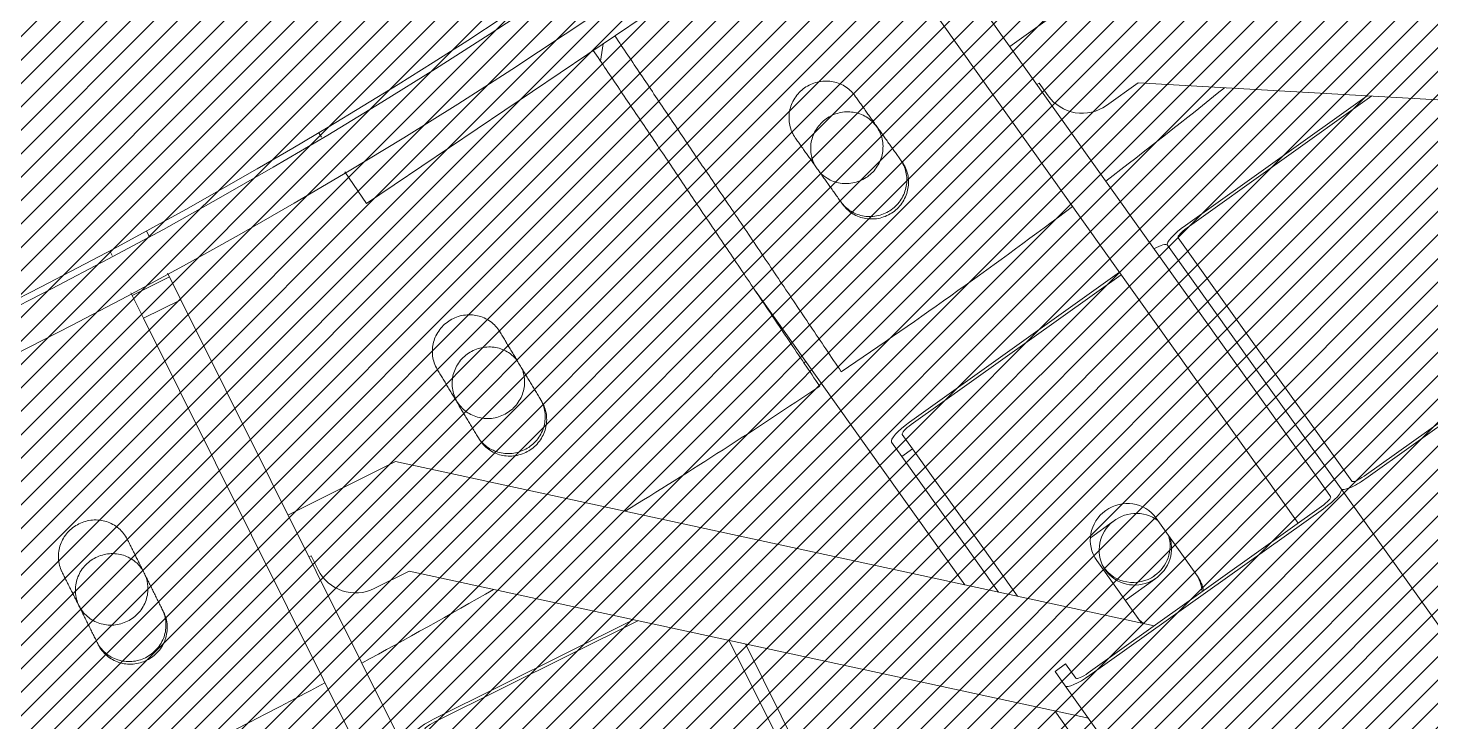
# Model space of a CAD drawing. Header units: millimetres. Extents: x -272986 to 200319, y -34579 to 49604.
# Drawn here: x 8250.3 to 8519.4, y 37484 to 37617.1 of the extents above; entities that cross this region are included whole.
import ezdxf

# ---------------------------------------------------------------- set-up
doc = ezdxf.new("R2010")
doc.units = ezdxf.units.MM
doc.linetypes.add('HIDDEN2', pattern=[4.762499999999999, 3.175, -1.5875])
doc.layers.get('Defpoints').update_dxf_attribs({"color": 9})
for name, color, linetype in [('X 0001 M', 7, 'Continuous'), ('X 1001 M', 8, 'HIDDEN2'), ('X 3001 D', 5, 'Continuous')]:
    doc.layers.add(name, color=color, linetype=linetype)
doc.layers.add('X 5999 H', color=7, linetype='Continuous', true_color=0xffffff)
doc.styles.add('BIT STD. 2.5', font='isocpeur.ttf', dxfattribs={"height": 2.5})
doc.dimstyles.new('BIT STD. 2.5', dxfattribs={"dimtxt": 2.5, "dimasz": 2.5, "dimexe": 1, "dimexo": 0.75, "dimgap": 1, "dimtad": 1, "dimdec": 0, "dimdsep": 46, "dimtxsty": 'BIT STD. 2.5', "dimcen": 0, "dimadec": 0, "dimazin": 0, "dimtfac": 1, "dimtdec": 0, "dimtmove": 0, "dimatfit": 3, "dimfxl": 1, "dimtfill": 1, "dimlwd": -1, "dimlwe": -1, "dimarcsym": 0})

# ---------------------------------------------------------------- blocks, each defined once
blk = doc.blocks.new('A$C89218876')
at = {"layer": 'X 1001 M', "linetype": 'Continuous', "lineweight": 0}
for p, q in [((966.1724951893993, 637.9874707369568), (3059.144644072094, 1920.562453127166)), ((966.1724951893484, 637.987470737045), (3059.144644072043, 1920.56245312726)), ((1000.134901895934, 582.5658600539386), (3090.066851401451, 1863.277805869707)), ((1004.838062691764, 580.2426161228154), (2293.587523656064, 1370.010994461954)), ((885.7961308644408, 604.565960135546), (902.5244811423254, 736.8337284321856)), ((935.3020870662767, 689.4397221058421), (964.0395081256574, 642.5445130663652)), ((935.781592826148, 689.7335636134071), (964.519013885525, 642.8383545739302)), ((891.4282108871121, 649.0977067270819), (914.170909099339, 611.9849962795965)), ((891.3153727732824, 648.2055180027141), (913.6914033394714, 611.6911547720315)), ((915.9566612709932, 610.1472373762858), (964.8662487775837, 640.1190711479098)), ((917.2629076828161, 608.0156369653291), (966.1724951893993, 637.9874707369613)), ((917.2629076827907, 608.0156369653992), (966.1724951893739, 637.9874707370313)), ((964.6016126400937, 634.0927634311433), (967.4787416011823, 635.8558703260801)), ((964.6016126398245, 634.0927634316163), (837.7726249412444, 556.3718598119226)), ((998.0019148322208, 587.1229023832743), (969.2644937728401, 634.0181114227548)), ((998.4814205920884, 587.4167438908403), (969.7439995327113, 634.3119529303199)), ((972.1382358785195, 629.3285905192647), (841.952613458936, 549.5507384970665)), ((969.3055740223099, 602.2010134689431), (980.9365927528343, 609.3285109138783)), ((885.7961308644735, 604.565960135566), (889.7148767369908, 598.1711480738509)), ((877.1033112514378, 580.4737353805917), (865.0727269990239, 600.1058645867756)), ((989.8683465712093, 600.3956794724077), (948.2994861342413, 457.3903763084977)), ((980.3591196155758, 600.987674406681), (980.1443462851676, 601.335048839464)), ((980.7776984464217, 601.3770957292086), (980.7881141790131, 601.3602493209742)), ((980.9372128784998, 601.1190970509774), (984.6184029731812, 595.1651393660954)), ((921.7901310921516, 598.4752322252075), (947.6538100460348, 556.2695440889543)), ((948.1333158059024, 556.5633855965184), (922.2696368520228, 598.7690737327698)), ((988.2515726588572, 597.3915486129204), (976.6205539283364, 590.2640511679851)), ((972.1752165923572, 589.3472009934126), (969.3043821734063, 593.9904892265972)), ((887.0737439412515, 587.1700382409622), (884.5158335927335, 585.6025487629645)), ((884.5158335927335, 585.6025487629645), (884.777082875713, 585.1762286798926)), ((969.4654631707599, 458.5537060824586), (1006.679097273161, 586.576148138854)), ((998.8286554841434, 584.6974604648253), (995.9516209249341, 582.934411419435)), ((995.9516209249305, 582.934411419435), (997.2578673367207, 580.8028110085502)), ((997.2578673367207, 580.8028110085502), (1000.134901895934, 582.5658600539405)), ((952.7961025367731, 556.488675738588), (982.3741506530932, 574.61412693591)), ((954.1023489485488, 554.3570753277168), (981.3371317214187, 571.0465716757503)), ((920.6532523577916, 528.6526809553529), (979.4959462691731, 564.7125206333644)), ((952.7961025367731, 556.488675738588), (949.9190679775602, 554.7256266931977)), ((951.2253143893504, 552.5940262823128), (954.1023489485633, 554.3570753277031)), ((954.1023489485633, 554.3570753277031), (952.7961025367731, 556.488675738588)), ((898.5618186861611, 455.2763781751905), (843.5628046175952, 550.5374649081409)), ((987.8869390075051, 521.9273157766052), (1026.088698978077, 537.7510028629363)), ((986.9926923870589, 518.8509261975792), (1027.045407558988, 535.441304031659)), ((871.1899897724215, 502.6857765498703), (874.4748517291773, 501.9915689216764)), ((981.7434849425845, 500.7925889211451), (998.1319245633349, 461.2273957225975)), ((981.9945028978036, 501.6561415518404), (998.6514937506472, 461.442608326573)), ((1051.919728373257, 475.3890920492636), (914.4939879936937, 418.4654865657953)), ((1058.618282432672, 469.5045863865994), (917.5554554525734, 411.0744503056881)), ((969.4654631707926, 458.5537060824731), (972.3355937749257, 451.6245978546235)), ((892.2145482990636, 451.6117799085791), (898.5618186861611, 455.2763781751905)), ((957.110812300929, 436.1179531788425), (948.2994861342413, 457.3903763084977)), ((884.4083965277096, 447.1048960820513), (885.2757574329844, 447.6056671341962)), ((968.0060249750532, 441.1720941350754), (965.2343973695897, 440.0240483906414)), ((965.2343973695897, 440.0240483906414), (965.4257390862476, 439.5621086234055)), ((914.4939879937156, 418.4654865657453), (909.9929851939705, 416.601110161841)), ((917.5554554525734, 411.0744503056872), (914.4939879936937, 418.4654865657953)), ((909.9929851939742, 416.6011101618419), (909.2334883466101, 416.2865162670901)), ((909.9929851939705, 416.601110161841), (913.0544526528502, 409.2100739017328)), ((901.6780694013542, 413.1569592706032), (900.9129317119405, 412.8400288625712)), ((901.8374430643707, 413.2229740033113), (901.6780694013505, 413.1569592706051)), ((912.5364038029365, 408.9954910421297), (913.0544526528502, 409.2100739017337)), ((913.0544526528502, 409.2100739017337), (917.5554554525952, 411.0744503056371)), ((904.2180423429054, 405.5499129087198), (904.7395368602301, 405.765923010495)), ((904.7395368602301, 405.7659230104978), (905.1423078167973, 405.9327562032354))]:
    blk.add_line(p, q, dxfattribs=at)
for centre, radius, start, end in [((2.315573510713875e-08, -1.025541678245645e-07), 999.9999999999999, 317.0072197302602, 46.99278026969614), ((2.315573510713875e-08, -1.025541678245645e-07), 992.0000000000001, 317.0072197302602, 46.99278026969614), ((-2.53846483246889e-05, -0.02938230935842512), 1083.526758954883, 33.43970881439694, 34.97194804662248), ((882.8937554226759, 593.9911595552762), 8.000000000000007, 301.5000000070133, 31.50000000716524), ((-2.538426997489296e-05, -0.02938230911058781), 1083.52675895443, 30.13219754354687, 33.01648360265883), ((-0.02545841807295801, -0.01466920229222524), 1083.526758954677, 27.52214138408362, 29.86780245657188), ((-0.4656531902364804, -0.3670902275866865), 1078.654915481945, 29.87172614416293, 29.89420890336682), ((2.315573510713875e-08, -1.025528035825118e-07), 990.9999999999985, 0.1445404648855292, 29.21947944371206), ((-0.02545841682513128, -0.01466920170423691), 1083.526758953298, 24.43858559194465, 25.97005690199421), ((964.9445575152167, 448.5631303947862), 8.000000000000005, 292.5000000070702, 22.50000000710427), ((-0.0254584180402162, -0.01466920226812363), 1083.526758954638, 18.52241414989248, 24.01536063047837), ((2.315209712833166e-08, -1.025546225719154e-07), 941.0000000000041, 0.1522206347478676, 26.10582312735325)]:
    blk.add_arc(centre, radius, start, end, dxfattribs=at)
for centre, major_axis, ratio, start_param, end_param in [((963.5600023657898, 642.2506715588001), (1.306246411789697, -2.131600410885087), 0.2249510543438652, 1.781086495884138e-12, 1.570796326796859), ((968.7849880129761, 633.724269915188), (-2.612492823579915, 4.263200821770852), 0.2249510543438652, -1.570796326794899, -4.818367926873179e-14), ((914.6504148592103, 612.278837787168), (1.306246411790051, -2.13160041088547), 0.2249510543438652, -1.570796326794803, -6.59472476627343e-14), ((984.1145769459763, 603.0661882558393), (-3.657489953008485, 5.968481150473639), 0.9743700647852351, -0.5406577337508187, 1.291189377639057e-13), ((919.8754005063929, 603.7524361435603), (-2.612492823579982, 4.263200821770877), 0.2249510543438653, -7.647216193618078e-13, 1.047197550999402), ((974.4675339815731, 597.5500444476479), (-3.177933498176931, 6.237045669318761), 0.974370064785237, -1.492733359165213, -0.234669895593417), ((974.4675339815731, 597.5500444476479), (3.177933498176775, -6.237045669318415), 0.974370064785237, 0.04123814987051696, 1.645826798821963), ((984.1145769459654, 603.0661882558475), (3.657489953023239, -5.968481150492645), 0.9743700647852351, -1.154631945610163e-14, 0.2887026428630326), ((997.5224090723532, 586.8290608757111), (2.612492823579847, -4.263200821770694), 0.2249510543438652, -4.618527782440651e-13, 1.570796326794412), ((948.61282156577, 556.8572271040834), (2.612492823579971, -4.26320082177075), 0.2249510543438652, -1.57079632679481, -4.374278717023117e-14), ((999.1710629379668, 461.6578209305549), (0.956708580912867, -2.30969883127848), 0.2249510543438652, -1.570796326794794, -5.617728504603292e-14)]:
    blk.add_ellipse(centre, major_axis=major_axis, ratio=ratio, start_param=start_param, end_param=end_param, dxfattribs=at)
at = {"layer": 'X 1001 M', "linetype": 'Continuous', "lineweight": 0, "extrusion": (0, 0, -1)}
for centre, major_axis, ratio, start_param, end_param in [((963.5600023657898, 642.2506715588001), (2.612492823579761, -4.263200821770483), 0.2249510543438652, -1.570796326794934, 3.086420008457935e-14), ((914.6504148592103, 612.278837787168), (2.612492823579944, -4.263200821770903), 0.2249510543438652, -2.371436380599334e-13, 1.570796326794603), ((984.5940827058475, 603.3600297633989), (-3.65748995301135, 5.968481150478329), 0.9743700647852352, -3.552713678800501e-15, 0.4469832098260169), ((974.9686161241807, 597.805358551594), (-3.177933498176833, 6.237045669318546), 0.974370064785237, 0.2133747521242304, 5.916740954884287), ((972.9630639753232, 596.2325323184637), (3.657489953011588, -5.968481150478717), 0.9743700647852351, 2.734623481775028e-15, 3.141592653589796), ((984.5940827058221, 603.3600297634343), (3.657489953034139, -5.968481150515442), 0.9743700647852352, -0.1733369454531344, -3.767541834065469e-13), ((997.5224090723532, 586.8290608757111), (1.306246411789942, -2.131600410885402), 0.2249510543438651, -1.570796326794894, -4.285460875053104e-14), ((948.61282156577, 556.8572271040825), (1.306246411789767, -2.131600410885042), 0.2249510543438652, 1.355062924822514e-12, 1.570796326796411)]:
    blk.add_ellipse(centre, major_axis=major_axis, ratio=ratio, start_param=start_param, end_param=end_param, dxfattribs=at)
at = {"layer": 'X 1001 M', "linetype": 'Continuous', "lineweight": 0, "extrusion": (0, 0, -0.9999999999999998)}
blk.add_ellipse((968.7849880129761, 633.7242699151889), major_axis=(-1.306246411789659, 2.131600410884841), ratio=0.2249510543438652, start_param=1.765293221702236e-12, end_param=1.570796326796935, dxfattribs=at)
at = {"layer": 'X 1001 M', "linetype": 'Continuous', "lineweight": 0, "extrusion": (0, 0, -0.9999999999999999)}
blk.add_ellipse((999.1710629379668, 461.6578209305549), major_axis=(1.913417161825584, -4.6193976625569), ratio=0.2249510543438651, start_param=-2.167155344068306e-13, end_param=1.570796326794623, dxfattribs=at)
at = {"layer": 'X 1001 M', "linetype": 'Continuous', "lineweight": 0}
for points, weights in [([(884.4760604322437, 550.1880540468051), (891.0729986883125, 554.2306630094376), (897.7686682315834, 558.3337745826789)], [1.002231051242104, 1.001883408657068, 1.001480631275319]), ([(905.08364813761, 546.3968122817237), (898.3879785819227, 542.2937007008727), (891.7910403382702, 538.2510917458499)], [1.001480635237152, 1.00188341370088, 1.00223105722054]), ([(869.8245352028134, 505.0508132398541), (902.215854882943, 523.7519503765939), (937.1091758427683, 543.8976186256818)], [1.029179686267385, 1.015187057845243, 1]), ([(939.5837428093291, 539.5822047134393), (904.6972548864796, 519.4404815201019), (872.3118059823682, 500.7427338774864)], [1, 1.01518403865907, 1.029174122752826]), ([(924.8936453153729, 479.1114365369117), (931.7874268399391, 482.623993666934), (938.7843823083458, 486.1891205470661)], [1.002231058635781, 1.001883414894869, 1.001480636175008]), ([(945.140249304699, 473.7150292084293), (938.1432938433682, 470.1499023319006), (931.249512311726, 466.6373451982749)], [1.001480634014674, 1.001883412144549, 1.002231055375827]), ([(959.6342293906055, 405.0661341528453), (966.7823517525612, 408.0269833806692), (974.0374545645136, 411.0321453617912)], [1.002231054622455, 1.001883411508954, 1.001480633515426]), ([(979.3950226176239, 398.0978319066339), (972.1399198108084, 395.0926699276383), (964.9917974437158, 392.1318206976871)], [1.001480632005482, 1.001883409586644, 1.002231052343937])]:
    blk.add_rational_spline(points, weights, degree=2, dxfattribs=at)
for points, knots in [([(904.6041418456007, 546.1029704480638), (905.3266093552738, 546.5456991073956), (906.0055796429442, 547.1629909906246), (907.0677010633844, 548.6381328294451), (907.4453362842105, 549.5002603048529), (907.8358904510642, 551.1989591815768), (907.8747260740747, 552.1482557871363), (907.5689722766147, 553.9903635962287), (907.2243801581935, 554.8831731592886), (906.3019431399443, 556.3884535637876), (905.6628855424497, 557.1008144491911), (904.1603647855954, 558.2095425223456), (903.2969043127523, 558.6059113692313), (901.6060446495758, 559.0291182104661), (900.6664406416821, 559.0840404483456), (898.869886604738, 558.807383713844), (898.0116294492473, 558.4826614083518), (897.2891619395741, 558.039932749019)], [0.004513372352736023, 0.004513372352736023, 0.004513372352736023, 0.004513372352736023, 0.2648151823928659, 0.2648151823928659, 0.5296303647857319, 0.5296303647857319, 0.794445547220791, 0.794445547220791, 1.05926072965585, 1.05926072965585, 1.324075912090899, 1.324075912090899, 1.588891094525947, 1.588891094525947, 1.853706276918826, 1.853706276918826, 2.11400808695896, 2.11400808695896, 2.11400808695896, 2.11400808695896]), ([(897.7686682315834, 558.3337745826789), (898.4911398782533, 558.776505777168), (899.3494036153461, 559.1012295756768), (901.1459627179756, 559.3778822213385), (902.0855645045776, 559.3229580187849), (903.7764195287091, 558.8997491394416), (904.6398775419548, 558.5033800175047), (906.1423940957648, 557.3946529547061), (906.7814499512315, 556.6822933555927), (907.7038848666416, 555.1770163826136), (908.0484766298359, 554.2842089556775), (908.3542314352053, 552.442105350216), (908.3153971738975, 551.4928108113013), (907.9248469290978, 549.794115142718), (907.5472144672531, 548.9319887545494), (906.4850943902202, 547.4568405458735), (905.8061197842799, 546.8395434762128), (905.08364813761, 546.3968122817237)], [2.104891210806398, 2.104891210806398, 2.104891210806398, 2.104891210806398, 2.365194815385755, 2.365194815385755, 2.63000939409149, 2.63000939409149, 2.894823972839336, 2.894823972839336, 3.159638551587181, 3.159638551587181, 3.424453130335025, 3.424453130335025, 3.689267709082868, 3.689267709082868, 3.954082287788596, 3.954082287788596, 4.214385892367971, 4.214385892367971, 4.214385892367971, 4.214385892367971]), ([(890.6190226426224, 553.8999216722091), (891.3493803531237, 554.3542142854708), (892.2217807671041, 554.6882138583337), (894.0338167188274, 554.9673183260006), (894.9734495059492, 554.9124215437928), (896.6643692737489, 554.4892411101278), (897.5278616138057, 554.0928758273808), (899.0304368265715, 552.9841346644266), (899.6695169943705, 552.2717571136386), (900.5919812575848, 550.7664322493961), (900.9365779782711, 549.8735950101095), (901.2423187163731, 548.0314327377787), (901.2034654502895, 547.0821093563968), (900.8128604672129, 545.3833689148246), (900.4351894997344, 544.5212273535549), (899.5300321517425, 543.2641781399902), (899.0853681735862, 542.8072953680344), (898.6042304416551, 542.4262200109538)], [0, 0, 0, 0, 0.2648230039336573, 0.2648230039336573, 0.5296460078673146, 0.5296460078673146, 0.7944690118435157, 0.7944690118435157, 1.059292015819717, 1.059292015819717, 1.324115019798951, 1.324115019798951, 1.588938023778186, 1.588938023778186, 1.853761027713835, 1.853761027713835, 2.036430882557485, 2.036430882557485, 2.036430882557485, 2.036430882557485]), ([(897.292577078435, 541.6224377962058), (896.7160864183934, 541.3581374515466), (896.083603678675, 541.1653077078731), (894.534900939736, 540.942631745103), (893.6037037896094, 541.0048983506117), (891.9303504056516, 541.4356914866316), (891.0761627638931, 541.8330593296027), (889.5894813141495, 542.937927381075), (888.9569847646744, 543.6454259227289), (888.0424760262431, 545.1377685504326), (887.6992376343587, 546.0225247190169), (887.3897322464618, 547.8487671889284), (887.4234679802321, 548.7902551762095), (887.799315024502, 550.4767999496739), (888.166589732311, 551.3347711330848), (889.2144127125212, 552.8211438204567), (889.8949636881662, 553.4495469724593), (890.6190226426224, 553.8999216722091)], [2.191907415696558, 2.191907415696558, 2.191907415696558, 2.191907415696558, 2.381123147192268, 2.381123147192268, 2.643662262735051, 2.643662262735051, 2.906201377728623, 2.906201377728623, 3.168740492722195, 3.168740492722195, 3.431279607711199, 3.431279607711199, 3.693818722700203, 3.693818722700203, 3.956357838242517, 3.956357838242517, 4.218896953784831, 4.218896953784831, 4.218896953784831, 4.218896953784831]), ([(891.7910403382702, 538.2510917458499), (891.7783325492564, 538.2433044027271), (891.7656128317212, 538.235568552193), (891.7528819455474, 538.2278842576566), (891.0228810135886, 537.7872596148914), (890.1540195512098, 537.4662214015057), (888.3539953179061, 537.2074787859233), (887.4228298313537, 537.2697727109512), (885.7495421924141, 537.7005939427659), (884.8953893416292, 538.0979653907339), (883.408767295783, 539.2028187675664), (882.7762953385718, 539.9102990171245), (881.8618163484971, 541.4025930999201), (881.518583090332, 542.2873190522137), (881.2090638088193, 544.1135019307526), (881.2427805357329, 545.0549605556994), (881.6185726988406, 546.7414595051691), (881.9858086898021, 547.59941487894), (883.0335439495902, 549.0857815251597), (883.7140459417424, 549.7141944578266), (884.4506853190142, 550.1724453550228), (884.4633526432299, 550.1802667036823), (884.4760604322437, 550.1880540468051)], [4.214318628514554, 4.214318628514554, 4.214318628514554, 4.214318628514554, 4.218897043042369, 4.218897043042369, 4.218897043042369, 4.481427618375529, 4.481427618375529, 4.743958193708688, 4.743958193708688, 5.006488768478089, 5.006488768478089, 5.269019343247491, 5.269019343247491, 5.531549918016896, 5.531549918016896, 5.794080492786303, 5.794080492786303, 6.05661106811946, 6.05661106811946, 6.319141643452616, 6.319141643452616, 6.323720057980483, 6.323720057980483, 6.323720057980483, 6.323720057980483]), ([(944.6391666060081, 473.4597148211437), (945.3941430797204, 473.8443945482709), (946.1194524915481, 474.4065121318376), (947.2940380408618, 475.7937735144719), (947.7381508804538, 476.6236144206518), (948.2607794769319, 478.286434248887), (948.3739763359299, 479.22975748196), (948.2136951883222, 481.0901758539135), (947.9402143633743, 482.0072695690565), (947.1387238499592, 483.5802832707482), (946.5575274446637, 484.3405880664982), (945.1466282598885, 485.5637847209186), (944.3169282888193, 486.0266780228262), (942.6644854077567, 486.5812435787834), (941.7320870345648, 486.7097169905351), (939.9193649369299, 486.574869101581), (939.0382760833672, 486.3184858869076), (938.2832996096549, 485.9338061597814)], [0.004513372352706616, 0.004513372352706616, 0.004513372352706616, 0.004513372352706616, 0.2648151823928707, 0.2648151823928707, 0.5296303647857413, 0.5296303647857413, 0.7944455472207959, 0.7944455472207959, 1.05926072965585, 1.05926072965585, 1.324075912090904, 1.324075912090904, 1.588891094525958, 1.588891094525958, 1.853706276918833, 1.853706276918833, 2.114008086958972, 2.114008086958972, 2.114008086958972, 2.114008086958972]), ([(938.7843823083458, 486.1891205470661), (939.5393631052139, 486.5738024769494), (940.4204586372252, 486.8301866636498), (942.2331854641234, 486.9650300789185), (943.1655814687292, 486.8365548828301), (944.8180195651366, 486.2819876590224), (945.6477170626131, 485.8190942758888), (947.0586121365704, 484.5958989584765), (947.6398069061288, 483.8355955817301), (948.4412955924199, 482.2625854659668), (948.7147762308341, 481.3454939082326), (948.8750587130562, 479.4850796478727), (948.7618633737147, 478.5417583682352), (948.239238938906, 476.8789414305306), (947.7951289350931, 476.0491013917713), (946.6205442252758, 474.6618335535154), (945.895230101567, 474.0997111383126), (945.140249304699, 473.7150292084284)], [2.104891210806402, 2.104891210806402, 2.104891210806402, 2.104891210806402, 2.365194815385755, 2.365194815385755, 2.630009394091483, 2.630009394091483, 2.89482397283933, 2.89482397283933, 3.159638551587177, 3.159638551587177, 3.424453130335023, 3.424453130335023, 3.689267709082869, 3.689267709082869, 3.95408228778859, 3.95408228778859, 4.214385892367943, 4.214385892367943, 4.214385892367943, 4.214385892367943]), ([(932.2051326465189, 482.8368254057873), (932.7268615759021, 483.0099870965546), (933.2812836323064, 483.1258366527532), (934.7567630169142, 483.2356480396743), (935.6891920778507, 483.1071977471315), (937.3416969501668, 482.5526538015833), (938.1714289698502, 482.0897615525541), (939.5823814156538, 480.8665475761259), (940.1635990141294, 480.1062243955189), (940.9651132002509, 478.5331642335236), (941.2385964418245, 477.6160425663807), (941.3988602971949, 475.7555709237054), (941.2856437487062, 474.8122223816122), (940.762961231514, 473.149365103654), (940.3188116503006, 472.3195129596829), (939.1340497871424, 470.9203300117219), (938.3934403722815, 470.3510006767888), (936.8621540658824, 469.5835939851308), (935.9707653910846, 469.3316686343983), (934.1559383353924, 469.2148802721472), (933.2324971368726, 469.3500158168349), (931.5981017828417, 469.910770754725), (930.7777244381432, 470.373932435205), (929.3823128793701, 471.5920382293875), (928.8072758014787, 472.346980896476), (928.0126740413725, 473.9064746585559), (927.7399109078287, 474.8154335929917), (927.5746449545186, 476.6603298797031), (927.682144988401, 477.5962686985599), (928.1891581994969, 479.2481257981167), (928.6226163651627, 480.0746361012448), (929.5771969487541, 481.2251675889052), (930.0122210102709, 481.6233363565821), (930.4759217558858, 481.9557484494667)], [0.1022210192508555, 0.1022210192508555, 0.1022210192508555, 0.1022210192508555, 0.2648230039336609, 0.2648230039336609, 0.5296460078673217, 0.5296460078673217, 0.7944690118435177, 0.7944690118435177, 1.059292015819714, 1.059292015819714, 1.324115019798947, 1.324115019798947, 1.58893802377818, 1.58893802377818, 1.853761027713827, 1.853761027713827, 2.118584031649474, 2.118584031649474, 2.381123147192254, 2.381123147192254, 2.643662262735034, 2.643662262735034, 2.906201377728608, 2.906201377728608, 3.168740492722182, 3.168740492722182, 3.431279607711183, 3.431279607711183, 3.693818722700184, 3.693818722700184, 3.956357838242497, 3.956357838242497, 4.125461983172472, 4.125461983172472, 4.125461983172472, 4.125461983172472]), ([(931.249512311726, 466.6373451982749), (931.2362327086848, 466.630578902566), (931.2229452539577, 466.6238648766143), (931.2096507100541, 466.6172031240098), (930.4473291163158, 466.2352119929697), (929.5559576959386, 465.983333517906), (927.7411816249733, 465.8666167930901), (926.817774135885, 466.0017770887857), (925.183446528572, 466.5625548775656), (924.363104150445, 467.0257174222611), (922.9677506610897, 468.2438039262656), (922.3927366644712, 468.9987264281604), (921.5981607522262, 470.5581694609496), (921.325400365833, 471.4670978694553), (921.1601158862541, 473.3119358385752), (921.2675946681302, 474.2478468768727), (921.7745495719319, 475.8996625996228), (922.2079678996924, 476.726160179534), (923.369092324323, 478.1257404923876), (924.0968012663798, 478.6988246667602), (924.8671237813069, 479.0978668699549), (924.8803657123317, 479.1046702412036), (924.8936453153729, 479.1114365369117)], [4.21431862851453, 4.21431862851453, 4.21431862851453, 4.21431862851453, 4.21889704304238, 4.21889704304238, 4.21889704304238, 4.481427618375532, 4.481427618375532, 4.743958193708686, 4.743958193708686, 5.006488768478087, 5.006488768478087, 5.269019343247489, 5.269019343247489, 5.531549918016906, 5.531549918016906, 5.794080492786323, 5.794080492786323, 6.05661106811948, 6.05661106811948, 6.319141643452637, 6.319141643452637, 6.323720057980481, 6.323720057980481, 6.323720057980481, 6.323720057980481]), ([(978.8754528537138, 397.8826190638224), (979.6582836104535, 398.2068781803077), (980.425460372724, 398.7103558223857), (981.7052683404036, 400.001183821098), (982.2131206954255, 400.7936219129147), (982.864601542442, 402.4103108554759), (983.0514617411427, 403.3418448146435), (983.0376414299644, 405.2091036515435), (982.8369579987157, 406.1448273310511), (982.1613554456708, 407.7758761773844), (981.641603501681, 408.5794373515887), (980.3310245516332, 409.9095611731441), (979.540200458563, 410.4361250389406), (977.9363622194724, 411.1186302285564), (977.0169180270022, 411.3198627328743), (975.1992039032011, 411.327655071545), (974.3007155573432, 411.141191635465), (973.5178848005999, 410.8169325189806)], [0.004513372352702554, 0.004513372352702554, 0.004513372352702554, 0.004513372352702554, 0.2648151823928678, 0.2648151823928678, 0.5296303647857357, 0.5296303647857357, 0.7944455472208009, 0.7944455472208009, 1.059260729655866, 1.059260729655866, 1.324075912090928, 1.324075912090928, 1.588891094525989, 1.588891094525989, 1.853706276918852, 1.853706276918852, 2.114008086958975, 2.114008086958975, 2.114008086958975, 2.114008086958975]), ([(974.0374545645136, 411.0321453617912), (974.820289803909, 411.3564063350518), (975.7187848838948, 411.5428702161776), (977.5365033713788, 411.5350730465584), (978.4559450625638, 411.3338389492415), (980.0597784008933, 410.6513324723178), (980.8506000216221, 410.1247687196214), (982.1611749784279, 408.7946465534828), (982.6809254030559, 407.9910869222463), (983.3565264159588, 406.360041794142), (983.5572098305129, 405.4243202800276), (983.5710317947887, 403.5570654373346), (983.3841732643195, 402.6255333063496), (982.732696792933, 401.0088469188872), (982.2248473330073, 400.2164094693248), (980.9450396957291, 398.9255749690251), (980.1778578570193, 398.4220928798945), (979.3950226176239, 398.0978319066339)], [2.104891210806386, 2.104891210806386, 2.104891210806386, 2.104891210806386, 2.365194815385768, 2.365194815385768, 2.630009394091489, 2.630009394091489, 2.894823972839337, 2.894823972839337, 3.159638551587185, 3.159638551587185, 3.42445313033503, 3.42445313033503, 3.689267709082875, 3.689267709082875, 3.954082287788599, 3.954082287788599, 4.21438589236796, 4.21438589236796, 4.21438589236796, 4.21438589236796]), ([(966.8692139223422, 408.0629628694501), (967.5065838295886, 408.259182840105), (968.1960727868245, 408.3683817405167), (969.8038389346511, 408.361544572645), (970.7233155341746, 408.1603327085354), (972.3272172689576, 407.4778441989333), (973.1180733944566, 406.9512788682646), (974.4287040822783, 405.6211335992862), (974.9484757116552, 404.8175524341027), (975.6240982191994, 403.1864554133485), (975.8247818665332, 402.2507036784004), (975.8385807592094, 400.3833930917285), (975.6516989459888, 399.4518354463794), (975.0001614062057, 397.83511340011), (974.492271541123, 397.0426669878593), (973.201383274536, 395.7407525984104), (972.4183878465483, 395.2312858607897), (970.8316119497067, 394.5863881667542), (969.9232052935004, 394.4051769671682), (968.1048096346567, 394.4311383141544), (967.1948177098056, 394.6383096424511), (965.6094569765519, 395.3255691415484), (964.8279478280456, 395.8516691137606), (963.532409336527, 397.1755026233718), (963.0183770250223, 397.9732349433084), (962.3485812273248, 399.5902650421353), (962.1479750275394, 400.517822708332), (962.127967428376, 402.3699984127456), (962.3085689889158, 403.2946176891287), (962.9436224617893, 404.9016028664632), (963.4405916715841, 405.6915565784461), (964.5721234922275, 406.8558662699411), (965.1543209390184, 407.2830200061503), (965.761550913332, 407.6041538285795)], [0.06517980447730487, 0.06517980447730487, 0.06517980447730487, 0.06517980447730487, 0.2648230039336567, 0.2648230039336567, 0.5296460078673133, 0.5296460078673133, 0.7944690118435117, 0.7944690118435117, 1.05929201581971, 1.05929201581971, 1.324115019798945, 1.324115019798945, 1.58893802377818, 1.58893802377818, 1.853761027713826, 1.853761027713826, 2.118584031649472, 2.118584031649472, 2.381123147192255, 2.381123147192255, 2.643662262735038, 2.643662262735038, 2.906201377728612, 2.906201377728612, 3.168740492722185, 3.168740492722185, 3.431279607711188, 3.431279607711188, 3.693818722700191, 3.693818722700191, 3.956357838242502, 3.956357838242502, 4.162591662749408, 4.162591662749408, 4.162591662749408, 4.162591662749408]), ([(964.9917974437158, 392.1318206976871), (964.9780278998187, 392.1261171658566), (964.9642546294745, 392.1204663586882), (964.9504783931261, 392.1148682199369), (964.1605361037327, 391.7938657029686), (963.252150326578, 391.6126998807836), (961.433811115905, 391.6387286441554), (960.5238547385125, 391.8459220023483), (958.9385633359962, 392.5331989665488), (958.1570891140764, 393.0592970568664), (956.861606999475, 394.3831067796914), (956.3475961159493, 395.1808171856605), (955.6778221062596, 396.7977946835795), (955.4772162501176, 397.7253217024077), (955.4571856062503, 399.5774407225576), (955.6377638006597, 400.5020339714324), (956.2727558995939, 402.108982474248), (956.7696843960402, 402.8989266278827), (958.0370392673176, 404.2030917293337), (958.8074685916654, 404.717313890907), (959.6067249497792, 405.0546871722231), (959.6204598467048, 405.0604306210148), (959.6342293906055, 405.0661341528453)], [4.214318628514525, 4.214318628514525, 4.214318628514525, 4.214318628514525, 4.218897043042364, 4.218897043042364, 4.218897043042364, 4.481427618375515, 4.481427618375515, 4.743958193708667, 4.743958193708667, 5.006488768478075, 5.006488768478075, 5.269019343247484, 5.269019343247484, 5.531549918016889, 5.531549918016889, 5.794080492786295, 5.794080492786295, 6.056611068119457, 6.056611068119457, 6.319141643452619, 6.319141643452619, 6.32372005798042, 6.32372005798042, 6.32372005798042, 6.32372005798042])]:
    blk.add_open_spline(points, degree=3, knots=knots, dxfattribs=at)
blk = doc.blocks.new('*D199')
at = {"layer": 'Defpoints', "color": 0, "transparency": 16777216}
for p in [(7798.500000000004, 48049.6266134193), (13298.73009767515, 32947.91523915234), (13433.78749288179, 32812.85784394571), (7798.500000000005, 28976.69833391263), (10442.97395414159, 28578.83418067859)]:
    blk.add_point(p, dxfattribs=at)
at = {"layer": 'X 3001 D', "color": 0, "transparency": 16777216}
for p, q in [((13465.60729803519, 32781.03803879231), (15065.76360887852, 31180.88172794907)), ((7798.500000000009, 28931.69833391263), (7798.500000000005, 28170.68257981101))]:
    blk.add_line(p, q, dxfattribs=at)
blk.add_arc((7798.500000000004, 38448.14533682715), 10217.46275701613, 270.8411524771072, 314.1588475228945, dxfattribs=at)
for points in [[(14898.9480455206, 31135.83049339961), (14934.04291065631, 31100.21658542665), (15023.33720200733, 31223.30813482026)], [(7948.679468218535, 28206.78430946359), (7948.312449508589, 28256.78296241811), (7798.500000000002, 28230.68257981101)]]:
    blk.add_solid(points, dxfattribs=at)
at = {"layer": 'X 3001 D', "color": 0, "transparency": 16777216, "insert": (14404.54209814488, 30831.3797954061), "char_height": 150, "attachment_point": 5, "rotation": 40.93519081505226, "style": 'BIT STD. 2.5', "bg_fill": 3, "box_fill_scale": 1.1, "bg_fill_color": 256, "bg_fill_true_color": 13158600, "bg_fill_transparency": 0}
blk.add_mtext('45° - {\\C7;D02}', dxfattribs=at)
blk = doc.blocks.new('*D203')
at = {"layer": 'Defpoints', "color": 0, "transparency": 16777216}
for p in [(7798.500000000007, 48049.6266134193), (11766.61084814452, 31844.09986857364), (11918.03204216807, 31592.09268216723), (9461.806005241986, 29325.73490930372), (7798.500000000006, 29039.70000823381)]:
    blk.add_point(p, dxfattribs=at)
at = {"layer": 'X 3001 D', "color": 0, "transparency": 16777216}
blk.add_line((11941.20875553902, 31553.52015363563), (12605.25120673187, 30448.36792670566), dxfattribs=at)
blk.add_arc((7798.500000000009, 38448.14533683291), 9272.807496943271, 270.9268455791341, 300.0731544208666, dxfattribs=at)
for points in [[(12432.45096789332, 30445.1173415527), (12457.85538375896, 30402.05209274899), (12574.34892223726, 30499.79796474778)], [(7948.697297671352, 29151.55188243098), (7948.292889405437, 29201.55024694378), (7798.500000000006, 29175.33783988963)]]:
    blk.add_solid(points, dxfattribs=at)
at = {"layer": 'X 3001 D', "color": 0, "transparency": 16777216, "insert": (11829.96473800879, 30247.79293383234), "char_height": 150, "attachment_point": 5, "rotation": 26.17969635787532, "style": 'BIT STD. 2.5', "bg_fill": 3, "box_fill_scale": 1.1, "bg_fill_color": 256, "bg_fill_true_color": 13158600, "bg_fill_transparency": 0}
blk.add_mtext('31.0° - {\\C7;MH02}', dxfattribs=at)
blk = doc.blocks.new('*D204')
at = {"layer": 'Defpoints', "color": 0, "transparency": 16777216}
for p in [(7798.499999999998, 48049.62661341931), (9811.723942329958, 30934.69129704357), (9861.158379944543, 30750.19946422237), (8576.700591936573, 29553.27186895832), (7798.499999999999, 29039.70000823382)]:
    blk.add_point(p, dxfattribs=at)
at = {"layer": 'X 3001 D', "color": 0, "transparency": 16777216}
blk.add_line((9872.80523697416, 30706.73280203935), (10124.98568731838, 29765.58254867923), dxfattribs=at)
blk.add_arc((7798.499999999998, 38448.14533683221), 8928.850439489806, 270.9625503363343, 284.0374496636674, dxfattribs=at)
for points in [[(9957.979270538228, 29810.13528366), (9970.514090087065, 29761.73199556014), (10109.45654461223, 29823.53809825658)], [(7948.704701675249, 29495.55573993005), (7948.284714799513, 29545.55397600918), (7798.499999999998, 29519.2948973424)]]:
    blk.add_solid(points, dxfattribs=at)
at = {"layer": 'X 3001 D', "color": 0, "transparency": 16777216, "insert": (9469.94907865134, 29814.66027970536), "char_height": 150, "attachment_point": 5, "rotation": 10.956953795068713, "style": 'BIT STD. 2.5', "bg_fill": 3, "box_fill_scale": 1.1, "bg_fill_color": 256, "bg_fill_true_color": 13158600, "bg_fill_transparency": 0}
blk.add_mtext('15° - {\\C7;M01}', dxfattribs=at)
blk = doc.blocks.new('*D205')
at = {"layer": 'Defpoints', "color": 0, "transparency": 16777216}
for p in [(7798.499999999998, 48049.62661341931), (8611.574651527451, 30712.25677371097), (8631.539588011578, 30522.30309169563), (8100.295776282734, 29805.84504748697), (7798.500000000001, 29039.70000823382)]:
    blk.add_point(p, dxfattribs=at)
at = {"layer": 'X 3001 D', "color": 0, "transparency": 16777216}
blk.add_line((8636.243368858626, 30477.54960640406), (8708.688717958614, 29788.2781520536), dxfattribs=at)
for start, end in [(276.9938602994936, 277.9877205989854), (270, 276.0000000000017), (268.0122794010163, 269.0061397005082)]:
    blk.add_arc((7798.499999999999, 38448.14533683098), 8647.56815421409, start, end, dxfattribs=at)
for points in [[(8854.282447572888, 29840.08251464025), (8848.624948621666, 29889.76141061849), (8702.417010162553, 29847.94946577569)], [(7648.722465585106, 29826.87718612632), (7648.288817658527, 29776.87906666693), (7798.499999999997, 29800.57718261689)]]:
    blk.add_solid(points, dxfattribs=at)
at = {"layer": 'X 3001 D', "color": 0, "transparency": 16777216, "insert": (8244.013394434154, 29947.24336142157), "char_height": 150, "attachment_point": 5, "rotation": 3.000000000000984, "style": 'BIT STD. 2.5', "bg_fill": 3, "box_fill_scale": 1.1, "bg_fill_color": 256, "bg_fill_true_color": 13158600, "bg_fill_transparency": 0}
blk.add_mtext('6° {\\C7;M02}', dxfattribs=at)
blk = doc.blocks.new('*D207')
at = {"layer": 'Defpoints', "color": 0, "transparency": 16777216}
for p in [(-1697.652812223383, 38448.1453368331), (18712.73677971439, 38448.14533683308), (-1494.548231680183, 37361.94378016468), (629.7756534943219, 35838.94305704558), (308.4007771855395, 35721.97216802819)]:
    blk.add_point(p, dxfattribs=at)
at = {"layer": 'X 3001 D', "color": 0, "transparency": 16777216}
blk.add_line((266.1146092501731, 35706.58126157853), (-1049.939153341573, 35227.5768653011), dxfattribs=at)
blk.add_arc((7798.499999999931, 38448.14533683309), 9356.312268091622, 180.9185733356454, 199.0814266643548, dxfattribs=at)
for points in [[(-1581.609068072472, 38297.94975663623), (-1531.610674496145, 38298.35055557202), (-1557.812268091689, 38448.1453368331)], [(-1020.168984496206, 35397.82059728082), (-1067.289187300493, 35381.09676734619), (-993.5575960944161, 35248.09807390065)]]:
    blk.add_solid(points, dxfattribs=at)
at = {"layer": 'X 3001 D', "color": 0, "transparency": 16777216, "insert": (-1094.55627806037, 36009.88733002915), "char_height": 150, "attachment_point": 5, "rotation": 285.3323221339503, "style": 'BIT STD. 2.5', "bg_fill": 3, "box_fill_scale": 1.1, "bg_fill_color": 256, "bg_fill_true_color": 13158600, "bg_fill_transparency": 0}
blk.add_mtext('20° - {\\C7;N01}', dxfattribs=at)
blk = doc.blocks.new('*D367')
at = {"layer": 'Defpoints', "color": 0, "transparency": 16777216}
for p in [(7798.500000000009, 48049.62661341929), (9661.479727957138, 47470.56462534703), (12368.45514613393, 44974.71766954121), (7798.500000030255, 38448.14533673238), (7798.500000000011, 29039.70000823381)]:
    blk.add_point(p, dxfattribs=at)
at = {"layer": 'X 3001 D', "color": 0, "transparency": 16777216}
blk.add_line((12394.26608576973, 45011.57951153421), (13117.1303001415, 46043.93659843447), dxfattribs=at)
blk.add_arc((7798.500000000009, 38448.14533668919), 9212.748953874961, 55.93288788216472, 89.06711211783517, dxfattribs=at)
for points in [[(7948.291507042128, 47634.67398511103), (7948.6985516733, 47684.67232823026), (7798.500000000024, 47660.89429056415)], [(12973.31878541598, 46100.41565395435), (12944.97434538793, 46059.22593776818), (13082.71571396044, 45994.78747577713)]]:
    blk.add_solid(points, dxfattribs=at)
at = {"layer": 'X 3001 D', "color": 0, "transparency": 16777216, "insert": (12609.81141305021, 46462.67933678869), "char_height": 150, "attachment_point": 5, "rotation": 329.0226254753644, "style": 'BIT STD. 2.5', "bg_fill": 3, "box_fill_scale": 1.1, "bg_fill_color": 256, "bg_fill_true_color": 13158600, "bg_fill_transparency": 0}
blk.add_mtext('{\\C7;N08} - 35°', dxfattribs=at)
blk = doc.blocks.new('*D368')
at = {"layer": 'Defpoints', "color": 0, "transparency": 16777216}
for p in [(7798.500000000011, 48049.6266134193), (10335.20730825332, 47913.84083295393), (13419.10516482997, 44067.48138301812), (7798.500000030248, 38448.14533673238), (7798.500000000013, 29039.70000823381)]:
    blk.add_point(p, dxfattribs=at)
at = {"layer": 'X 3001 D', "color": 0, "transparency": 16777216}
for p, q in [((7798.500000000011, 48094.6266134193), (7798.500000000015, 48307.85325048748)), ((13450.92856260212, 44099.29759514708), (14771.15348572677, 45419.2244148036))]:
    blk.add_line(p, q, dxfattribs=at)
blk.add_arc((7798.500000000013, 38448.14533670215), 9799.70791378534, 45.87054156565792, 89.12298908251194, dxfattribs=at)
for points in [[(7948.304274739658, 48221.70598925938), (7948.686939206083, 48271.704524917), (7798.500000000015, 48247.85325048749)], [(14639.40337929198, 45499.87648559462), (14604.31563808265, 45464.25555892465), (14728.72228869722, 45376.80279863165)]]:
    blk.add_solid(points, dxfattribs=at)
at = {"layer": 'X 3001 D', "color": 0, "transparency": 16777216, "insert": (14294.75234036327, 45964.67750319112), "char_height": 150, "attachment_point": 5, "rotation": 319.16439379943586, "style": 'BIT STD. 2.5', "bg_fill": 3, "box_fill_scale": 1.1, "bg_fill_color": 256, "bg_fill_true_color": 13158600, "bg_fill_transparency": 0}
blk.add_mtext('{\\C7;D01} - 45°', dxfattribs=at)
blk = doc.blocks.new('*D435')
at = {"layer": 'Defpoints', "color": 0, "transparency": 16777216}
for p in [(-1697.652812223386, 38448.14533683308), (18712.73677971438, 38448.14533683306), (18508.50365084157, 38139.1853634545), (14424.31849579528, 37876.4873732236), (15619.75213350537, 37771.9004819264)]:
    blk.add_point(p, dxfattribs=at)
at = {"layer": 'X 3001 D', "color": 0, "transparency": 16777216}
for p, q in [((15664.5808949195, 37767.97847350276), (18532.34648314251, 37517.08149488347)), ((18458.44674883477, 37372.97766116984), (18356.72708640754, 36373.13861898571))]:
    blk.add_line(p, q, dxfattribs=at)
for start, end in [(355.8090589174589, 359.1909410825406), (354.1909410825402, 354.9999999999996)]:
    blk.add_arc((7890.238072449534, 38448.14533683308), 10622.75953594052, start, end, dxfattribs=at)
for points in [[(18486.93918465029, 38298.32558328834), (18536.9379384345, 38297.97256767245), (18512.99760839005, 38448.14533683305)], [(18509.51245035451, 37669.82561863723), (18459.67318958528, 37673.83162487485), (18472.574801257, 37522.31083944833)]]:
    blk.add_solid(points, dxfattribs=at)
at = {"layer": 'X 3001 D', "color": 0, "transparency": 16777216, "insert": (18273.22365420688, 36886.72772610161), "char_height": 150, "attachment_point": 5, "rotation": 84.19094108254046, "style": 'BIT STD. 2.5', "bg_fill": 3, "box_fill_scale": 1.1, "bg_fill_color": 256, "bg_fill_true_color": 13158600, "bg_fill_transparency": 0}
blk.add_mtext('5° - {\\C7;MH01}', dxfattribs=at)
blk = doc.blocks.new('*D437')
at = {"layer": 'Defpoints', "color": 0, "transparency": 16777216}
for p in [(-1697.652812223389, 38448.14533683308), (18712.73677971438, 38448.14533683307), (14088.47147328214, 34043.85989611459, 5.156820563569529e-06), (18614.89811660113, 33782.40662531552), (15367.37651406424, 33148.36094590519, 5.156824802691937e-06)]:
    blk.add_point(p, dxfattribs=at)
at = {"layer": 'X 3001 D', "color": 0, "transparency": 16777216}
for p, q in [((18757.73677971438, 38448.14533683307), (19638.29566634971, 38448.14533683306)), ((15404.23835605725, 33122.55000626941), (17497.09282405513, 31657.11753140243))]:
    blk.add_line(p, q, dxfattribs=at)
blk.add_arc((7798.499999992413, 38448.14533683307), 11779.79566635729, 325.7295903287309, 359.2704096712876, dxfattribs=at)
for points in [[(19552.34114800733, 38298.30754794917), (19602.34013458278, 38297.98920626429), (19578.29566634971, 38448.14533683306)], [(17553.76579497261, 31800.74147849837), (17512.62642961779, 31829.1589487975), (17447.94370139778, 31691.53211758347)]]:
    blk.add_solid(points, dxfattribs=at)
at = {"layer": 'X 3001 D', "color": 0, "transparency": 16777216, "insert": (18904.33901499743, 34946.48774591899), "char_height": 150, "attachment_point": 5, "rotation": 72.50000000000921, "style": 'BIT STD. 2.5', "bg_fill": 3, "box_fill_scale": 1.1, "bg_fill_color": 256, "bg_fill_true_color": 13158600, "bg_fill_transparency": 0}
blk.add_mtext('35°', dxfattribs=at)
blk = doc.blocks.new('*D438')
at = {"layer": 'Defpoints', "color": 0, "transparency": 16777216}
for p in [(7798.500000030259, 38448.14533673239), (10977.27547787284, 32991.53361685835)]:
    blk.add_point(p, dxfattribs=at)
at = {"layer": 'X 3001 D', "color": 0, "transparency": 16777216}
blk.add_line((10312.77656363322, 34132.19692842522), (10901.7701221046, 33121.14434654656), dxfattribs=at)
blk.add_solid([(10923.37191038597, 33133.72857250793), (10880.16833382323, 33108.56012058519), (10977.27547787284, 32991.53361685835)], dxfattribs=at)
at = {"layer": 'X 3001 D', "color": 0, "transparency": 16777216, "insert": (10580.43693188907, 33940.93028924018), "char_height": 150, "attachment_point": 5, "rotation": 300.22314523143706, "style": 'BIT STD. 2.5', "bg_fill": 3, "box_fill_scale": 1.1, "bg_fill_color": 256, "bg_fill_true_color": 13158600, "bg_fill_transparency": 0}
blk.add_mtext('R6315', dxfattribs=at)
blk = doc.blocks.new('*D439')
at = {"layer": 'Defpoints', "color": 0, "transparency": 16777216}
for p in [(7798.500000000005, 48049.62661341929), (10411.97133064846, 32843.53798170414), (10522.69731522452, 32606.08534150054), (7798.500000000008, 29039.70000823381)]:
    blk.add_point(p, dxfattribs=at)
at = {"layer": 'X 3001 D', "color": 0, "transparency": 16777216}
blk.add_line((10392.95350887013, 32884.32183212078), (10157.17583361231, 33389.94868841281), dxfattribs=at)
blk.add_arc((7798.500000000008, 38448.14533683292), 5641.102491636847, 271.5235709962811, 293.4764290037195, dxfattribs=at)
for points in [[(10035.49267074663, 33296.78668912308), (10056.01923566422, 33251.19436375264), (10182.53292931675, 33335.57022119061)], [(7948.819123927382, 32784.03934585996), (7948.154360256528, 32834.03492655728), (7798.500000000005, 32807.04284519607)]]:
    blk.add_solid(points, dxfattribs=at)
at = {"layer": 'X 3001 D', "color": 0, "transparency": 16777216, "insert": (8981.380034257149, 33070.66137286532), "char_height": 150, "attachment_point": 5, "rotation": 12.405727030040435, "style": 'BIT STD. 2.5', "bg_fill": 3, "box_fill_scale": 1.1, "bg_fill_color": 256, "bg_fill_true_color": 13158600, "bg_fill_transparency": 0}
blk.add_mtext('25° - {\\C7;M03}', dxfattribs=at)
at = {"layer": 'Defpoints', "color": 0, "transparency": 16777216}
blk.add_point((9416.386430656075, 33044.02831194804), dxfattribs=at)

msp = doc.modelspace()

# ---------------------------------------------------------------- hatches: boundary and pattern name
at = {"layer": 'X 5999 H'}
h = msp.add_hatch(dxfattribs=at)
h.set_pattern_fill('ANSI31', color=9)
h.set_pattern_definition([(45, (25000, 0), (-2.245064030267288, 2.245064030267288), [])])
edge = h.paths.add_edge_path()
edge.add_arc((7798.495709340539, 38448.14022343156), 7825.604719989263, 2.5931019493610847, 94.99996544218982, ccw=False)
edge.add_line((15616.08719766553, 38802.19185128674), (15658.44324566444, 38804.11004727978))
edge.add_arc((7798.49570953186, 38448.14022323), 7825.604719789878, 274.9544870486653, 357.3991416812109)
edge.add_line((15616.03919657416, 38093.03029855866), (15658.3937445236, 38091.10627736974))
edge.add_arc((7798.497359975252, 38448.13677386827), 7868.001140776875, 274.9544772441851, 357.39916567125465, ccw=False)
edge.add_arc((7798.49533508634, 38448.14003367921), 7868.004563266586, 2.593102689917272, 274.9516218145841)
edge.add_arc((7798.495709750798, 38448.14022345812), 7825.604719998234, 2.599526489034937, 274.95161897712)

# ---------------------------------------------------------------- linework, layer by layer
msp.add_lwpolyline([(8474.349265823643, 30651.77496749414, 0.3760976755569247), (15616.03919657416, 38093.03029855866), (15658.3937445236, 38091.10627736974, -0.3760978438709941), (8478.011115840709, 30609.53339017448)], format="xyb")
msp.add_circle((7798.500000000007, 38448.14533683308), 7798.5)
at = {"layer": 'X 0001 M', "linetype": 'Continuous'}
for centre, radius, start, end in [((7798.49533508634, 38448.14003367921), 7868.004563266586, 2.593102689917272, 274.9516218145841), ((7798.495709750798, 38448.14022345812), 7825.604719998234, 2.599526489034937, 274.95161897712)]:
    msp.add_arc(centre, radius, start, end, dxfattribs=at)

# ---------------------------------------------------------------- block references
at = {"layer": 'X 1001 M', "rotation": 273.9910714243701}
msp.add_blockref('A$C89218876', (7798.500000130947, 38448.14533676262), dxfattribs=at)

# ---------------------------------------------------------------- next in the draw order: dimensions: what is measured, and where the dimension line sits
at = {"layer": 'X 3001 D'}
dim = msp.add_angular_dim_2l(base=(10442.97395414159, 28578.83418067859), line1=((7798.500000000007, 28976.69833391263), (7798.500000000004, 48049.6266134193)), line2=((13298.73009767515, 32947.91523915234), (13433.78749288179, 32812.85784394571)), text='<> - {\\C7;D02}', dimstyle='BIT STD. 2.5', override={"dimscale": 0, "dimjust": 2}, dxfattribs=at)
dim.commit()
dim.dimension.update_dxf_attribs({"geometry": '*D199', "text_midpoint": (14493.0319915258, 30729.35096170292), "dimtype": 162})

# ---------------------------------------------------------------- next in the draw order: dimensions: what is measured, and where the dimension line sits
dim = msp.add_angular_dim_2l(base=(9461.806005241986, 29325.73490930372), line1=((11766.61084814452, 31844.09986857365), (11918.03204216807, 31592.09268216723)), line2=((7798.500000000007, 48049.6266134193), (7798.500000000007, 29039.70000823381)), text='<> - {\\C7;MH02}', dimstyle='BIT STD. 2.5', override={"dimscale": 0, "dimjust": 1, "dimadec": 1}, dxfattribs=at)
dim.commit()
dim.dimension.update_dxf_attribs({"geometry": '*D203', "text_midpoint": (11829.96473800879, 30247.79293383234)})

# ---------------------------------------------------------------- next in the draw order: dimensions: what is measured, and where the dimension line sits
dim = msp.add_angular_dim_2l(base=(8576.700591936573, 29553.27186895832), line1=((9811.723942329956, 30934.69129704357), (9861.158379944543, 30750.19946422236)), line2=((7798.499999999996, 48049.62661341931), (7798.499999999996, 29039.70000823382)), text='<> - {\\C7;M01}', dimstyle='BIT STD. 2.5', override={"dimscale": 0, "dimjust": 1}, dxfattribs=at)
dim.commit()
dim.dimension.update_dxf_attribs({"geometry": '*D204', "text_midpoint": (9469.949078651342, 29814.66027970536)})

# ---------------------------------------------------------------- next in the draw order: dimensions: what is measured, and where the dimension line sits
dim = msp.add_angular_dim_2l(base=(8100.295776282734, 29805.84504748697), line1=((8611.574651527451, 30712.25677371097), (8631.53958801158, 30522.30309169563)), line2=((7798.5, 48049.62661341931), (7798.5, 29039.70000823382)), text='<> {\\C7;M02}', dimstyle='BIT STD. 2.5', override={"dimscale": 0}, dxfattribs=at)
dim.commit()
dim.dimension.update_dxf_attribs({"geometry": '*D205', "text_midpoint": (8244.013394434152, 29947.24336142157)})

# ---------------------------------------------------------------- next in the draw order: dimensions: what is measured, and where the dimension line sits
dim = msp.add_angular_dim_2l(base=(-1494.548231680183, 37361.94378016468), line1=((629.7756534943212, 35838.94305704557), (308.4007771855402, 35721.97216802819)), line2=((18712.73677971439, 38448.14533683308), (-1697.652812223382, 38448.14533683309)), text='<> - {\\C7;N01}', dimstyle='BIT STD. 2.5', override={"dimscale": 0}, dxfattribs=at)
dim.commit()
dim.dimension.update_dxf_attribs({"geometry": '*D207', "text_midpoint": (-1224.806208923999, 35974.17599222985), "dimtype": 162})

# ---------------------------------------------------------------- next in the draw order: dimensions: what is measured, and where the dimension line sits
dim = msp.add_angular_dim_2l(base=(9661.479727957138, 47470.56462534703), line1=((7798.500000030253, 38448.14533673238), (12368.45514613393, 44974.71766954122)), line2=((7798.500000000012, 48049.6266134193), (7798.500000000012, 29039.70000823381)), text='{\\C7;N08} - <>', dimstyle='BIT STD. 2.5', override={"dimscale": 0, "dimjust": 1}, dxfattribs=at)
dim.commit()
dim.dimension.update_dxf_attribs({"geometry": '*D367', "text_midpoint": (12540.29772967108, 46346.8855892871), "dimtype": 162})

# ---------------------------------------------------------------- next in the draw order: dimensions: what is measured, and where the dimension line sits
dim = msp.add_angular_dim_2l(base=(10335.20730825332, 47913.84083295393), line1=((7798.500000030253, 38448.14533673238), (13419.10516482996, 44067.48138301813)), line2=((7798.500000000012, 48049.6266134193), (7798.500000000012, 29039.70000823381)), text='{\\C7;D01} - <>', dimstyle='BIT STD. 2.5', override={"dimscale": 0, "dimjust": 1}, dxfattribs=at)
dim.commit()
dim.dimension.update_dxf_attribs({"geometry": '*D368', "text_midpoint": (14206.43991476827, 45862.49502121439), "dimtype": 162})

# ---------------------------------------------------------------- next in the draw order: dimensions: what is measured, and where the dimension line sits
dim = msp.add_angular_dim_2l(base=(18508.50365084157, 38139.1853634545), line1=((15619.75213350537, 37771.90048192641), (14424.31849579528, 37876.4873732236)), line2=((18712.73677971438, 38448.14533683307), (-1697.652812223387, 38448.14533683308)), text='<> - {\\C7;MH01}', dimstyle='BIT STD. 2.5', dxfattribs=at)
dim.commit()
dim.dimension.update_dxf_attribs({"geometry": '*D435', "text_midpoint": (18273.22365420688, 36886.72772610161)})

# ---------------------------------------------------------------- next in the draw order: dimensions: what is measured, and where the dimension line sits
dim = msp.add_angular_dim_2l(base=(18614.89811660113, 33782.40662531552), line1=((14088.47147328214, 34043.8598961146, 5.156820563569529e-06), (15367.37651406424, 33148.36094590519, 5.156824802691937e-06)), line2=((18712.73677971438, 38448.14533683307), (-1697.652812223387, 38448.14533683308)), dimstyle='BIT STD. 2.5', dxfattribs=at)
dim.commit()
dim.dimension.update_dxf_attribs({"geometry": '*D437', "text_midpoint": (18904.33901499742, 34946.48774591899)})

# ---------------------------------------------------------------- next in the draw order: dimensions: what is measured, and where the dimension line sits
dim = msp.add_radius_dim(center=(7798.500000030259, 38448.14533673239), mpoint=(10977.27547787284, 32991.53361685835), dimstyle='BIT STD. 2.5', dxfattribs=at)
dim.commit()
dim.dimension.update_dxf_attribs({"geometry": '*D438', "text_midpoint": (10463.78727516968, 33872.97546904878), "dimtype": 164})

# ---------------------------------------------------------------- next in the draw order: dimensions: what is measured, and where the dimension line sits
dim = msp.add_angular_dim_2l(base=(9416.386430656075, 33044.02831194804), line1=((10522.69731522452, 32606.08534150054), (10411.97133064846, 32843.53798170414)), line2=((7798.500000000007, 48049.6266134193), (7798.500000000007, 29039.70000823381)), text='<> - {\\C7;M03}', dimstyle='BIT STD. 2.5', dxfattribs=at)
dim.commit()
dim.dimension.update_dxf_attribs({"geometry": '*D439', "text_midpoint": (9010.394688909902, 32938.75802206338), "dimtype": 162})

doc.saveas('drawing.dxf')
